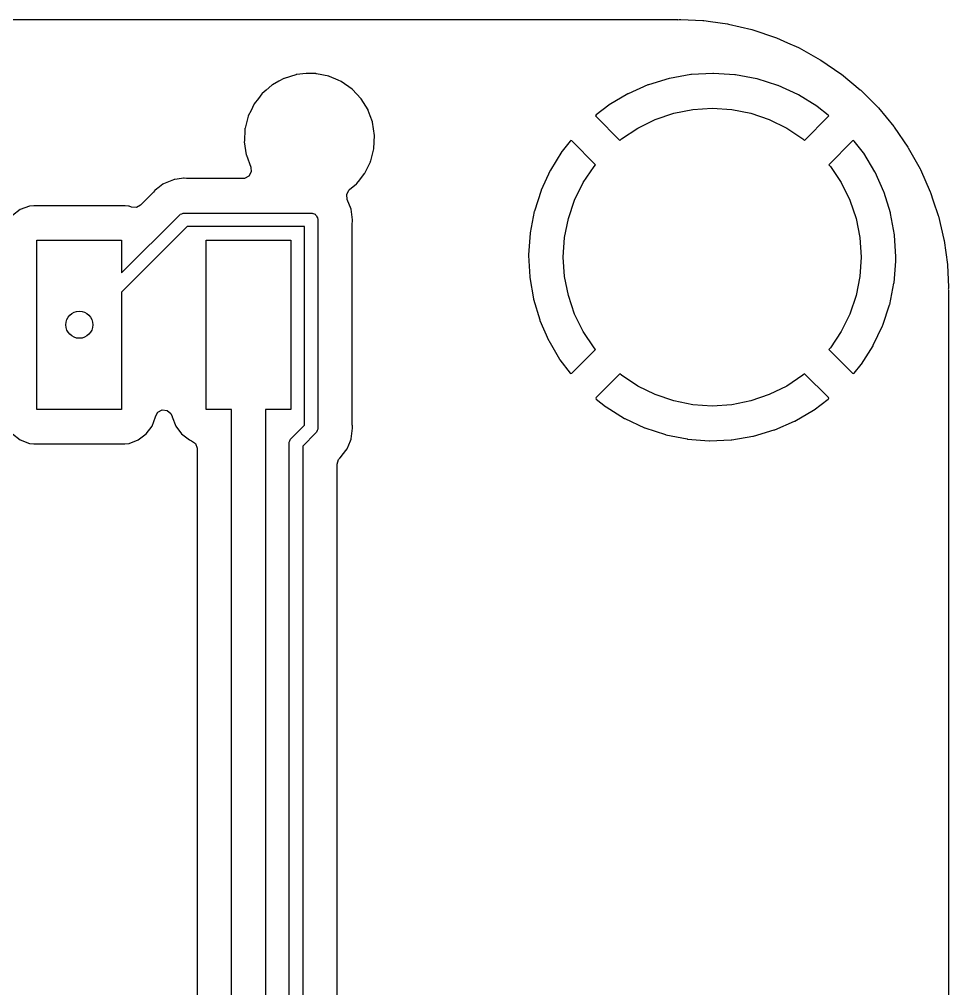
# Model space of a CAD drawing. Extents: x 1.41 to 5.4, y -5.53 to -2.36.
# Drawn here: x 4.847 to 5.387, y -2.923 to -2.36 of the extents above; entities that cross this region are included whole.
import ezdxf

# ---------------------------------------------------------------- set-up
doc = ezdxf.new("R2010")
doc.units = 0
doc.header["$MEASUREMENT"] = 0
doc.layers.add('BLACK', color=7, linetype='CONTINUOUS')

msp = doc.modelspace()

# ---------------------------------------------------------------- linework, layer by layer
at = {"layer": 'BLACK', "linetype": 'CONTINUOUS'}
for p, q in [((3.24154, -2.35984), (5.22837, -2.35984)), ((5.22837, -2.35984), (5.22914, -2.3599)), ((5.22914, -2.3599), (5.22972, -2.35999)), ((5.22972, -2.35999), (5.22972, -2.35999)), ((5.22972, -2.35999), (5.23007, -2.36005)), ((5.23007, -2.36005), (5.23085, -2.35994)), ((5.23085, -2.35994), (5.23172, -2.35991)), ((5.23172, -2.35991), (5.24459, -2.3605)), ((5.24459, -2.3605), (5.24504, -2.36054)), ((5.24504, -2.36054), (5.24908, -2.36111)), ((5.24908, -2.36111), (5.25897, -2.36249)), ((5.25897, -2.36249), (5.25942, -2.36257)), ((5.25942, -2.36257), (5.2731, -2.36579)), ((5.2731, -2.36579), (5.27354, -2.36591)), ((5.27354, -2.36591), (5.28687, -2.37038)), ((5.28687, -2.37038), (5.2873, -2.37055)), ((5.2873, -2.37055), (5.29373, -2.37339)), ((5.29373, -2.37339), (5.30016, -2.37623)), ((5.30016, -2.37623), (5.30057, -2.37643)), ((5.30057, -2.37643), (5.31285, -2.38327)), ((5.31285, -2.38327), (5.31324, -2.38351)), ((5.31324, -2.38351), (5.32484, -2.39146)), ((5.00081, -2.39427), (4.99804, -2.3958)), ((5.00105, -2.3942), (5.00081, -2.39427)), ((5.00787, -2.39205), (5.00105, -2.3942)), ((5.00105, -2.3942), (5.00105, -2.3942)), ((5.00812, -2.39198), (5.00787, -2.39205)), ((5.00837, -2.39195), (5.00812, -2.39198)), ((5.01198, -2.39159), (5.00837, -2.39195)), ((5.00837, -2.39195), (5.00837, -2.39195)), ((5.01383, -2.3914), (5.01198, -2.39159)), ((5.01946, -2.3914), (5.01383, -2.3914)), ((5.01971, -2.39141), (5.01946, -2.3914)), ((5.0199, -2.39145), (5.01971, -2.39141)), ((5.02697, -2.39293), (5.0199, -2.39145)), ((5.0199, -2.39145), (5.0199, -2.39145)), ((5.02722, -2.39298), (5.02697, -2.39293)), ((5.02697, -2.39293), (5.02697, -2.39293)), ((5.02745, -2.39308), (5.02722, -2.39298)), ((5.03236, -2.39521), (5.02745, -2.39308)), ((5.02745, -2.39308), (5.02745, -2.39308)), ((5.22492, -2.39422), (5.21291, -2.39788)), ((5.22521, -2.39415), (5.22492, -2.39422)), ((5.23758, -2.39196), (5.22521, -2.39415)), ((5.23787, -2.39192), (5.23758, -2.39196)), ((5.25041, -2.39123), (5.23787, -2.39192)), ((5.25071, -2.39123), (5.25041, -2.39123)), ((5.26324, -2.39205), (5.25071, -2.39123)), ((5.26353, -2.39209), (5.26324, -2.39205)), ((5.27587, -2.39441), (5.26353, -2.39209)), ((5.27616, -2.39449), (5.27587, -2.39441)), ((5.28813, -2.39827), (5.27616, -2.39449)), ((5.32484, -2.39146), (5.3252, -2.39173)), ((5.3252, -2.39173), (5.33602, -2.40071)), ((4.99391, -2.39815), (4.99056, -2.40102)), ((4.9941, -2.39799), (4.99391, -2.39815)), ((4.99391, -2.39815), (4.99391, -2.39815)), ((4.99432, -2.39787), (4.9941, -2.39799)), ((4.99804, -2.3958), (4.99432, -2.39787)), ((4.99432, -2.39787), (4.99432, -2.39787)), ((5.03425, -2.39602), (5.03236, -2.39521)), ((5.04053, -2.40042), (5.03425, -2.39602)), ((5.0458, -2.40599), (5.04053, -2.40042)), ((5.21263, -2.39798), (5.20115, -2.40306)), ((5.21291, -2.39788), (5.21263, -2.39798)), ((5.28841, -2.39838), (5.28813, -2.39827)), ((5.29984, -2.40358), (5.28841, -2.39838)), ((5.33602, -2.40071), (5.33636, -2.40102)), ((4.98608, -2.40581), (4.98358, -2.40903)), ((4.98813, -2.40317), (4.98608, -2.40581)), ((4.98828, -2.40298), (4.98813, -2.40317)), ((4.98813, -2.40317), (4.98813, -2.40317)), ((4.99056, -2.40102), (4.98828, -2.40298)), ((5.04984, -2.41251), (5.0458, -2.40599)), ((5.20088, -2.4032), (5.19009, -2.40962)), ((5.20115, -2.40306), (5.20088, -2.4032)), ((5.30011, -2.40371), (5.29984, -2.40358)), ((5.31083, -2.41025), (5.30011, -2.40371)), ((5.33636, -2.40102), (5.3463, -2.41096)), ((4.98347, -2.40926), (4.98176, -2.41274)), ((4.98358, -2.40903), (4.98347, -2.40926)), ((4.98347, -2.40926), (4.98347, -2.40926)), ((5.18985, -2.40978), (5.18253, -2.41542)), ((5.19009, -2.40962), (5.18985, -2.40978)), ((5.23869, -2.41216), (5.25, -2.41142)), ((5.25, -2.41142), (5.26131, -2.41216)), ((5.31107, -2.41042), (5.31083, -2.41025)), ((5.31747, -2.41546), (5.31107, -2.41042)), ((5.3463, -2.41096), (5.34661, -2.4113)), ((5.34661, -2.4113), (5.35559, -2.42212)), ((4.98013, -2.41616), (4.97833, -2.42309)), ((4.9802, -2.41591), (4.98013, -2.41616)), ((4.98013, -2.41616), (4.98013, -2.41616)), ((4.98176, -2.41274), (4.9802, -2.41591)), ((5.04993, -2.41274), (5.04984, -2.41251)), ((5.05108, -2.41588), (5.04993, -2.41274)), ((5.04993, -2.41274), (5.04993, -2.41274)), ((5.0524, -2.41946), (5.05108, -2.41588)), ((5.18253, -2.41542), (5.1822, -2.41588)), ((5.1822, -2.41588), (5.18246, -2.41635)), ((5.18246, -2.41635), (5.19629, -2.43018)), ((5.21685, -2.41801), (5.22758, -2.41437)), ((5.22758, -2.41437), (5.23869, -2.41216)), ((5.26131, -2.41216), (5.27242, -2.41437)), ((5.27242, -2.41437), (5.28315, -2.41801)), ((5.30371, -2.43018), (5.3175, -2.41639)), ((5.31778, -2.41588), (5.31747, -2.41546)), ((5.3175, -2.41639), (5.31778, -2.41588)), ((4.97826, -2.42333), (4.97825, -2.42358)), ((4.97833, -2.42309), (4.97826, -2.42333)), ((5.0524, -2.41947), (5.0524, -2.41946)), ((5.05249, -2.4197), (5.0524, -2.41947)), ((5.05363, -2.42728), (5.05249, -2.4197)), ((5.19727, -2.42932), (5.20669, -2.42302)), ((5.20669, -2.42302), (5.21685, -2.41801)), ((5.28315, -2.41801), (5.29331, -2.42302)), ((5.29331, -2.42302), (5.30273, -2.42932)), ((5.35559, -2.42212), (5.35587, -2.42248)), ((5.35587, -2.42248), (5.36381, -2.43408)), ((4.97825, -2.42358), (4.97788, -2.43056)), ((5.05323, -2.43494), (5.05363, -2.42728)), ((4.97788, -2.43056), (4.97786, -2.43099)), ((4.97786, -2.43099), (4.97901, -2.43857)), ((5.16744, -2.43056), (5.16271, -2.4365)), ((5.16785, -2.43026), (5.16744, -2.43056)), ((5.16836, -2.43054), (5.16785, -2.43026)), ((5.18215, -2.44432), (5.16836, -2.43054)), ((5.19629, -2.43018), (5.19727, -2.42932)), ((5.30273, -2.42932), (5.30371, -2.43018)), ((5.33167, -2.4305), (5.31785, -2.44432)), ((5.33213, -2.43024), (5.33167, -2.4305)), ((5.3326, -2.43058), (5.33213, -2.43024)), ((5.33793, -2.43742), (5.3326, -2.43058)), ((5.36381, -2.43408), (5.36405, -2.43447)), ((5.36405, -2.43447), (5.37089, -2.44675)), ((4.97901, -2.43857), (4.9791, -2.4388)), ((4.9791, -2.4388), (4.9791, -2.4388)), ((4.9791, -2.4388), (4.98165, -2.44575)), ((5.05136, -2.44211), (5.05317, -2.43518)), ((5.05317, -2.43518), (5.05323, -2.43494)), ((5.05317, -2.43518), (5.05317, -2.43518)), ((5.16254, -2.43674), (5.15595, -2.44743)), ((5.16271, -2.4365), (5.16254, -2.43674)), ((5.3381, -2.43766), (5.33793, -2.43742)), ((5.34458, -2.44842), (5.3381, -2.43766)), ((4.98165, -2.44575), (4.98184, -2.44854)), ((5.04904, -2.44695), (5.05119, -2.44258)), ((5.05119, -2.44258), (5.0513, -2.44236)), ((5.0513, -2.44236), (5.05136, -2.44211)), ((5.17499, -2.45472), (5.18128, -2.4453)), ((5.18128, -2.4453), (5.18215, -2.44432)), ((5.31785, -2.44432), (5.31872, -2.4453)), ((5.31872, -2.4453), (5.32501, -2.45472)), ((4.98049, -2.45098), (4.97803, -2.45231)), ((4.98184, -2.44854), (4.98049, -2.45098)), ((5.04496, -2.45304), (5.04776, -2.44943)), ((5.04776, -2.44943), (5.04792, -2.44923)), ((5.04792, -2.44923), (5.04904, -2.44695)), ((5.15581, -2.44769), (5.15055, -2.4591)), ((5.15595, -2.44743), (5.15581, -2.44769)), ((5.34472, -2.44868), (5.34458, -2.44842)), ((5.34985, -2.46014), (5.34472, -2.44868)), ((5.37089, -2.44675), (5.3711, -2.44716)), ((5.3711, -2.44716), (5.37677, -2.46002)), ((4.93057, -2.45565), (4.92752, -2.45799)), ((4.93083, -2.45545), (4.93057, -2.45565)), ((4.93057, -2.45565), (4.93057, -2.45565)), ((4.93666, -2.45304), (4.93083, -2.45545)), ((4.93698, -2.453), (4.93666, -2.45304)), ((4.93746, -2.45293), (4.93698, -2.453)), ((4.93698, -2.453), (4.93698, -2.453)), ((4.94134, -2.45242), (4.93746, -2.45293)), ((4.94259, -2.45226), (4.94134, -2.45242)), ((4.94134, -2.45242), (4.94134, -2.45242)), ((4.94134, -2.45242), (4.94134, -2.45242)), ((4.94134, -2.45242), (4.94134, -2.45242)), ((4.94134, -2.45242), (4.94134, -2.45242)), ((4.94291, -2.45221), (4.94259, -2.45226)), ((4.94416, -2.45238), (4.94291, -2.45221)), ((4.94481, -2.45242), (4.94416, -2.45238)), ((4.977, -2.45242), (4.94481, -2.45242)), ((4.97803, -2.45231), (4.977, -2.45242)), ((5.03907, -2.45884), (5.04303, -2.45546)), ((5.04303, -2.45546), (5.04322, -2.45529)), ((5.04322, -2.45529), (5.04496, -2.45304)), ((5.16998, -2.46489), (5.17499, -2.45472)), ((5.32501, -2.45472), (5.33002, -2.46489)), ((4.92463, -2.46078), (4.91756, -2.46785)), ((4.92506, -2.46029), (4.92463, -2.46078)), ((4.92563, -2.45955), (4.92506, -2.46029)), ((4.92583, -2.45929), (4.92563, -2.45955)), ((4.92708, -2.45833), (4.92583, -2.45929)), ((4.92752, -2.45799), (4.92708, -2.45833)), ((4.92708, -2.45833), (4.92708, -2.45833)), ((5.03742, -2.46173), (5.03867, -2.45923)), ((5.03772, -2.46451), (5.03742, -2.46173)), ((5.03867, -2.45923), (5.03907, -2.45884)), ((5.15044, -2.45938), (5.14659, -2.47133)), ((5.15055, -2.4591), (5.15044, -2.45938)), ((5.34996, -2.46042), (5.34985, -2.46014)), ((5.35368, -2.47241), (5.34996, -2.46042)), ((5.37677, -2.46002), (5.37694, -2.46045)), ((5.37694, -2.46045), (5.37858, -2.46534)), ((4.85539, -2.46817), (4.85294, -2.46844)), ((4.90839, -2.46817), (4.85539, -2.46817)), ((4.90852, -2.46818), (4.90839, -2.46817)), ((4.91053, -2.4684), (4.90852, -2.46818)), ((4.91084, -2.46844), (4.91053, -2.4684)), ((4.91053, -2.4684), (4.91053, -2.4684)), ((4.91756, -2.46785), (4.91511, -2.46919)), ((5.04005, -2.47014), (5.03772, -2.46451)), ((5.16634, -2.47561), (5.16998, -2.46489)), ((5.33002, -2.46489), (5.33366, -2.47561)), ((5.37858, -2.46534), (5.38141, -2.47378)), ((4.84757, -2.47045), (4.84298, -2.47389)), ((4.85294, -2.46844), (4.84757, -2.47045)), ((4.9065, -2.50723), (4.94013, -2.47359)), ((4.91231, -2.46899), (4.91084, -2.46844)), ((4.91511, -2.46919), (4.91231, -2.46899)), ((4.94013, -2.47359), (4.94041, -2.47345)), ((4.94041, -2.47345), (4.9406, -2.47319)), ((4.9406, -2.47319), (4.94148, -2.47291)), ((4.94148, -2.47291), (4.9423, -2.47249)), ((4.9423, -2.47249), (4.94261, -2.47254)), ((4.94261, -2.47254), (4.94291, -2.47244)), ((4.94291, -2.47244), (5.01669, -2.47244)), ((5.01669, -2.47244), (5.017, -2.47254)), ((5.017, -2.47254), (5.01731, -2.47249)), ((5.01731, -2.47249), (5.01763, -2.47265)), ((5.01763, -2.47265), (5.01793, -2.47265)), ((5.01793, -2.47265), (5.0184, -2.473)), ((5.0184, -2.473), (5.01901, -2.47319)), ((5.01901, -2.47319), (5.01919, -2.47345)), ((5.01919, -2.47345), (5.01948, -2.47359)), ((5.01948, -2.47359), (5.0195, -2.47361)), ((5.0195, -2.47361), (5.01964, -2.4739)), ((5.01964, -2.4739), (5.0199, -2.47408)), ((5.04088, -2.4764), (5.04005, -2.47014)), ((5.14652, -2.47162), (5.14413, -2.48394)), ((5.14659, -2.47133), (5.14652, -2.47162)), ((5.35375, -2.4727), (5.35368, -2.47241)), ((5.35601, -2.48505), (5.35375, -2.4727)), ((5.38141, -2.47378), (5.38153, -2.47422)), ((5.0199, -2.47408), (5.0201, -2.47469)), ((5.0201, -2.47469), (5.02044, -2.47516)), ((5.02044, -2.47516), (5.02044, -2.47546)), ((5.02044, -2.47546), (5.0206, -2.47578)), ((5.0206, -2.47578), (5.02055, -2.4761)), ((5.02055, -2.4761), (5.02065, -2.4764)), ((5.02065, -2.4764), (5.02065, -2.59746)), ((5.04067, -2.47829), (5.04071, -2.47765)), ((5.04067, -2.59556), (5.04067, -2.47829)), ((5.04071, -2.47765), (5.04083, -2.47672)), ((5.04083, -2.47672), (5.04088, -2.4764)), ((5.16413, -2.48673), (5.16634, -2.47561)), ((5.33366, -2.47561), (5.33587, -2.48673)), ((5.38153, -2.47422), (5.38475, -2.4879)), ((4.94454, -2.48031), (4.9065, -2.51836)), ((5.01278, -2.48031), (4.94454, -2.48031)), ((5.01278, -2.59583), (5.01278, -2.48031)), ((5.14409, -2.48424), (5.14321, -2.49676)), ((5.14413, -2.48394), (5.14409, -2.48424)), ((5.35604, -2.48535), (5.35601, -2.48505)), ((4.85728, -2.58661), (4.85728, -2.48819)), ((4.85728, -2.48819), (4.9065, -2.48819)), ((4.9065, -2.48819), (4.9065, -2.50723)), ((4.95571, -2.58661), (4.95571, -2.48819)), ((4.95571, -2.48819), (5.00492, -2.48819)), ((5.00492, -2.48819), (5.00492, -2.58661)), ((5.16339, -2.49803), (5.16413, -2.48673)), ((5.33587, -2.48673), (5.33661, -2.49803)), ((5.3568, -2.49794), (5.35604, -2.48535)), ((5.38475, -2.4879), (5.38484, -2.48835)), ((5.38484, -2.48835), (5.38678, -2.50228)), ((5.14321, -2.49676), (5.1432, -2.49706)), ((5.1432, -2.49706), (5.14383, -2.5096)), ((5.16413, -2.50934), (5.16339, -2.49803)), ((5.33661, -2.49803), (5.33587, -2.50934)), ((5.35576, -2.51293), (5.35678, -2.50036)), ((5.35678, -2.50036), (5.35679, -2.50018)), ((5.35679, -2.50018), (5.35681, -2.49812)), ((5.35681, -2.49812), (5.3568, -2.49794)), ((5.38678, -2.50228), (5.38682, -2.50273)), ((5.38682, -2.50273), (5.3874, -2.51531)), ((5.14383, -2.5096), (5.14386, -2.5099)), ((5.14386, -2.5099), (5.14599, -2.52227)), ((5.16634, -2.52045), (5.16413, -2.50934)), ((5.33587, -2.50934), (5.33366, -2.52045)), ((5.3532, -2.52553), (5.35571, -2.51323)), ((5.35571, -2.51323), (5.35576, -2.51293)), ((4.9065, -2.51836), (4.9065, -2.58661)), ((5.38735, -2.5163), (5.38728, -2.51676)), ((5.38728, -2.51676), (5.38732, -2.51711)), ((5.38732, -2.51711), (5.38732, -2.51711)), ((5.38732, -2.51711), (5.38744, -2.518)), ((5.3874, -2.51531), (5.38735, -2.5163)), ((5.38744, -2.518), (5.38748, -2.51864)), ((5.38748, -2.51864), (5.38748, -2.95238)), ((5.14599, -2.52227), (5.14606, -2.52256)), ((5.14606, -2.52256), (5.14965, -2.53459)), ((5.16998, -2.53118), (5.16634, -2.52045)), ((5.33366, -2.52045), (5.33002, -2.53118)), ((5.34915, -2.53773), (5.35312, -2.52582)), ((5.35312, -2.52582), (5.3532, -2.52553)), ((5.14965, -2.53459), (5.14976, -2.53487)), ((5.14976, -2.53487), (5.15477, -2.54638)), ((5.17499, -2.54134), (5.16998, -2.53118)), ((5.33002, -2.53118), (5.32501, -2.54134)), ((5.18128, -2.55076), (5.17499, -2.54134)), ((5.32501, -2.54134), (5.31872, -2.55076)), ((5.34366, -2.54935), (5.34904, -2.53801)), ((5.34904, -2.53801), (5.34915, -2.53773)), ((5.15477, -2.54638), (5.15491, -2.54665)), ((5.15491, -2.54665), (5.16127, -2.55747)), ((5.16831, -2.56558), (5.18215, -2.55174)), ((5.18215, -2.55174), (5.18128, -2.55076)), ((5.31872, -2.55076), (5.31785, -2.55174)), ((5.31785, -2.55174), (5.33163, -2.56551)), ((5.33682, -2.56023), (5.34352, -2.54961)), ((5.34352, -2.54961), (5.34366, -2.54935)), ((5.16127, -2.55747), (5.16144, -2.55772)), ((5.16144, -2.55772), (5.16738, -2.56551)), ((5.33255, -2.56551), (5.33664, -2.56047)), ((5.33664, -2.56047), (5.33682, -2.56023)), ((5.16738, -2.56551), (5.16783, -2.56584)), ((5.16783, -2.56584), (5.16831, -2.56558)), ((5.19629, -2.56588), (5.18251, -2.57966)), ((5.19727, -2.56675), (5.19629, -2.56588)), ((5.20669, -2.57304), (5.19727, -2.56675)), ((5.30273, -2.56675), (5.29331, -2.57304)), ((5.30371, -2.56588), (5.30273, -2.56675)), ((5.31756, -2.57973), (5.30371, -2.56588)), ((5.33163, -2.56551), (5.33214, -2.5658)), ((5.33214, -2.5658), (5.33255, -2.56551)), ((5.21685, -2.57805), (5.20669, -2.57304)), ((5.29331, -2.57304), (5.28315, -2.57805)), ((5.18251, -2.57966), (5.18223, -2.58017)), ((5.18223, -2.58017), (5.18253, -2.58058)), ((5.18253, -2.58058), (5.18801, -2.585)), ((5.22758, -2.58169), (5.21685, -2.57805)), ((5.28315, -2.57805), (5.27242, -2.58169)), ((5.30923, -2.58691), (5.31749, -2.58066)), ((5.31749, -2.58066), (5.31783, -2.58022)), ((5.31783, -2.58022), (5.31756, -2.57973)), ((4.9065, -2.58661), (4.85728, -2.58661)), ((4.97047, -2.58661), (4.95571, -2.58661)), ((4.97047, -3.59533), (4.97047, -2.58661)), ((5.00492, -2.58661), (4.99016, -2.58661)), ((4.99016, -2.58661), (4.99016, -3.59941)), ((5.18801, -2.585), (5.18825, -2.58517)), ((5.18825, -2.58517), (5.19891, -2.59182)), ((5.23869, -2.5839), (5.22758, -2.58169)), ((5.25, -2.58465), (5.23869, -2.5839)), ((5.26131, -2.5839), (5.25, -2.58465)), ((5.27242, -2.58169), (5.26131, -2.5839)), ((4.92424, -2.59633), (4.92625, -2.59096)), ((4.92625, -2.59096), (4.92628, -2.59067)), ((4.92628, -2.59067), (4.92766, -2.58825)), ((4.92766, -2.58825), (4.93014, -2.58696)), ((4.93014, -2.58696), (4.93293, -2.58721)), ((4.93293, -2.58721), (4.93513, -2.58893)), ((4.93513, -2.58893), (4.93592, -2.59067)), ((4.93592, -2.59067), (4.93595, -2.59096)), ((4.93595, -2.59096), (4.93797, -2.59633)), ((5.19891, -2.59182), (5.19917, -2.59196)), ((5.19917, -2.59196), (5.21055, -2.59728)), ((5.29812, -2.59338), (5.30898, -2.58707)), ((5.30898, -2.58707), (5.30923, -2.58691)), ((4.9208, -2.60092), (4.92424, -2.59633)), ((4.93797, -2.59633), (4.94141, -2.60092)), ((5.00509, -2.60352), (5.01278, -2.59583)), ((5.02065, -2.59746), (5.02055, -2.59776)), ((5.02055, -2.59776), (5.0206, -2.59808)), ((5.04005, -2.60371), (5.04088, -2.59746)), ((5.04071, -2.59621), (5.04067, -2.59556)), ((5.04088, -2.59746), (5.04071, -2.59621)), ((5.21055, -2.59728), (5.21082, -2.59739)), ((5.21082, -2.59739), (5.22275, -2.6013)), ((5.28632, -2.59847), (5.29785, -2.59351)), ((5.29785, -2.59351), (5.29812, -2.59338)), ((4.84298, -2.60092), (4.84757, -2.60435)), ((4.91621, -2.60435), (4.9208, -2.60092)), ((4.94141, -2.60092), (4.946, -2.60435)), ((5.00495, -2.6038), (5.00509, -2.60352)), ((5.0195, -2.60024), (5.01181, -2.60793)), ((5.01964, -2.59996), (5.0195, -2.60024)), ((5.0199, -2.59977), (5.01964, -2.59996)), ((5.02018, -2.5989), (5.0199, -2.59977)), ((5.0206, -2.59808), (5.02018, -2.5989)), ((5.22275, -2.6013), (5.22304, -2.60137)), ((5.22304, -2.60137), (5.23536, -2.60382)), ((5.26131, -2.60423), (5.2737, -2.60217)), ((5.2737, -2.60217), (5.27399, -2.6021)), ((5.27399, -2.6021), (5.28604, -2.59857)), ((5.28604, -2.59857), (5.28632, -2.59847)), ((4.84757, -2.60435), (4.85294, -2.60637)), ((4.85294, -2.60637), (4.85539, -2.60663)), ((4.85539, -2.60663), (4.90839, -2.60663)), ((4.90839, -2.60663), (4.91084, -2.60637)), ((4.91084, -2.60637), (4.91621, -2.60435)), ((4.946, -2.60435), (4.94633, -2.60448)), ((4.94633, -2.60448), (4.94633, -2.60448)), ((4.94633, -2.60448), (4.94723, -2.60482)), ((4.94723, -2.60482), (4.94947, -2.6065)), ((4.94947, -2.6065), (4.95044, -2.60912)), ((4.95044, -2.60912), (4.95045, -2.60946)), ((5.00394, -2.6063), (5.00404, -2.606)), ((5.00394, -3.62649), (5.00394, -2.6063)), ((5.00399, -2.60568), (5.0044, -2.60486)), ((5.00404, -2.606), (5.00399, -2.60568)), ((5.0044, -2.60486), (5.00469, -2.60399)), ((5.00469, -2.60399), (5.00495, -2.6038)), ((5.01181, -2.60793), (5.01181, -3.62812)), ((5.03764, -2.60954), (5.03959, -2.60482)), ((5.03959, -2.60482), (5.03993, -2.60401)), ((5.03993, -2.60401), (5.04005, -2.60371)), ((5.03993, -2.60401), (5.03993, -2.60401)), ((5.23536, -2.60382), (5.23565, -2.60386)), ((5.23565, -2.60386), (5.24817, -2.60482)), ((5.24817, -2.60482), (5.24847, -2.60482)), ((5.24847, -2.60482), (5.26102, -2.60426)), ((5.26102, -2.60426), (5.26131, -2.60423)), ((4.95045, -2.60946), (4.95045, -3.00694)), ((5.03331, -2.61497), (5.03354, -2.61474)), ((5.03354, -2.61474), (5.0338, -2.61455)), ((5.0338, -2.61455), (5.03476, -2.61329)), ((5.03476, -2.61329), (5.03764, -2.60954)), ((5.03476, -2.61329), (5.03476, -2.61329)), ((5.03183, -2.6185), (5.03262, -2.61582)), ((5.03183, -3.0315), (5.03183, -2.6185)), ((5.03262, -2.61582), (5.03336, -2.61502)), ((5.03336, -2.61502), (5.03331, -2.61497))]:
    msp.add_line(p, q, dxfattribs=at)
at = {"layer": 'BLACK'}
msp.add_circle((4.88189, -2.5374), 0.00787, dxfattribs=at)

doc.saveas('drawing.dxf')
